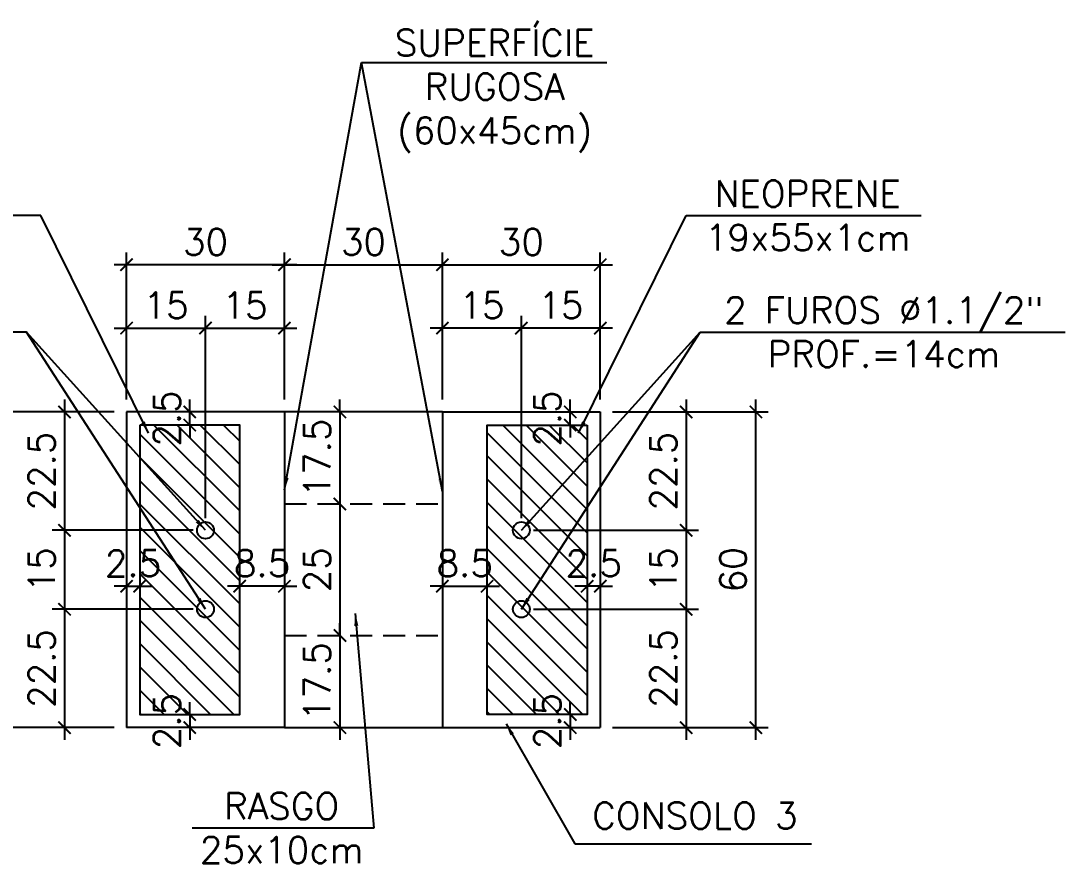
# Model space of a CAD drawing. Header units: centimetres. Extents: x 1658 to 17259, y 8294 to 11444.
# Drawn here: x 4748 to 5343, y 9585 to 10065 of the extents above; entities that cross this region are included whole.
import ezdxf

# ---------------------------------------------------------------- set-up
doc = ezdxf.new("R2010")
doc.units = ezdxf.units.CM
doc.header["$LTSCALE"] = 50
doc.header["$MEASUREMENT"] = 0
doc.header["$PDMODE"] = 67
doc.linetypes.add('HIDDEN', pattern=[0.375, 0.25, -0.125])
for name, color, linetype in [('COTAS-PRECON', 1, 'Continuous'), ('HACHURAS-PRECON', 1, 'Continuous'), ('LINHA-01-PRECON', 1, 'Continuous'), ('LINHA-02-PRECON', 2, 'Continuous'), ('LINHA-03-PRECON', 3, 'Continuous')]:
    doc.layers.add(name, color=color, linetype=linetype)
doc.styles.get("Standard").update_dxf_attribs({"font": 'romans.shx'})
doc.linetypes.add('ZIGZAG', pattern='A,0.0001,-0.2,[131,ltypeshp.shx,S=0.2,R=0,X=-0.2,Y=0],-0.4,[131,ltypeshp.shx,S=0.2,R=180,X=0.2,Y=0],-0.2', length=0.8001)
doc.dimstyles.new('ESC50-50', dxfattribs={"dimscale": 50, "dimtxt": 0.2, "dimasz": 0.15, "dimexe": 0.15, "dimexo": 0.15, "dimgap": 0.08, "dimtad": 1, "dimdec": 1, "dimzin": 12, "dimdsep": 46, "dimtxsty": 'Standard', "dimblk": 'ARCHTICK', "dimcen": 0.09, "dimdle": 0.15, "dimclrd": 256, "dimclre": 256, "dimclrt": 2, "dimazin": 3, "dimtfac": 1, "dimtdec": 1, "dimtmove": 1, "dimatfit": 2, "dimfxl": 0.15, "dimtolj": 1, "dimtzin": 0, "dimarcsym": 0})
doc.dimstyles.new('ESC75-25', dxfattribs={"dimscale": 0, "dimtxt": 15, "dimasz": 7, "dimexe": 7, "dimexo": 7, "dimgap": 5.5, "dimtad": 1, "dimdec": 1, "dimlfac": 0.333333, "dimdsep": 46, "dimtxsty": 'Standard', "dimblk": 'ARCHTICK', "dimcen": 0.1, "dimdle": 7, "dimclrd": 256, "dimclre": 256, "dimclrt": 2, "dimadec": 0, "dimazin": 0, "dimtfac": 1, "dimtdec": 1, "dimtix": 1, "dimtmove": 2, "dimatfit": 3, "dimfxl": 1, "dimarcsym": 0})
doc.dimstyles.new('ESC75-75', dxfattribs={"dimscale": 0, "dimtxt": 15, "dimasz": 7, "dimexe": 7, "dimexo": 7, "dimgap": 5.5, "dimtad": 1, "dimdec": 1, "dimdsep": 46, "dimtxsty": 'Standard', "dimblk": 'ARCHTICK', "dimcen": 0.1, "dimdle": 7, "dimclrd": 256, "dimclre": 256, "dimclrt": 2, "dimadec": 0, "dimazin": 0, "dimtfac": 1, "dimtdec": 1, "dimtix": 1, "dimtmove": 2, "dimatfit": 3, "dimfxl": 1, "dimarcsym": 0})
pattern_1 = [(315, (2415.37, 13356.224), (6.629126, 6.629126), [])]

# ---------------------------------------------------------------- blocks, each defined once
blk = doc.blocks.new('_ArchTick')
at = {"color": 0, "linetype": 'ByBlock', "const_width": 0.15}
blk.add_lwpolyline([(-0.5, -0.5), (0.5, 0.5)], dxfattribs=at)
blk = doc.blocks.new('*D236')
at = {"layer": 'Defpoints', "color": 0, "transparency": 16777216}
for p in [(4852.82, 9889.86), (4807.82, 9842.07), (4852.82, 9774.57)]:
    blk.add_point(p, dxfattribs=at)
at = {"layer": 'LINHA-01-PRECON', "lineweight": -2, "transparency": 16777216}
for p, q in [((4807.82, 9849.07), (4807.82, 9896.86)), ((4852.82, 9781.57), (4852.82, 9896.86)), ((4800.82, 9889.86), (4859.82, 9889.86))]:
    blk.add_line(p, q, dxfattribs=at)
at = {"layer": 'LINHA-01-PRECON', "lineweight": -2, "transparency": 16777216, "xscale": 7, "yscale": 7, "zscale": 7, "rotation": 180}
blk.add_blockref('_ArchTick', (4807.82, 9889.86), dxfattribs=at)
at = {"layer": 'LINHA-01-PRECON', "lineweight": -2, "transparency": 16777216, "xscale": 7, "yscale": 7, "zscale": 7}
blk.add_blockref('_ArchTick', (4852.82, 9889.86), dxfattribs=at)
at = {"layer": 'LINHA-01-PRECON', "color": 2, "transparency": 16777216, "insert": (4830.32, 9902.86), "char_height": 15, "attachment_point": 5}
blk.add_mtext('15', dxfattribs=at)
blk = doc.blocks.new('*D237')
at = {"layer": 'Defpoints', "color": 0, "transparency": 16777216}
for p in [(4897.82, 9889.86), (4897.82, 9842.07), (4852.82, 9774.57)]:
    blk.add_point(p, dxfattribs=at)
at = {"layer": 'LINHA-01-PRECON', "lineweight": -2, "transparency": 16777216}
for p, q in [((4852.82, 9781.57), (4852.82, 9896.86)), ((4897.82, 9849.07), (4897.82, 9896.86)), ((4845.82, 9889.86), (4904.82, 9889.86))]:
    blk.add_line(p, q, dxfattribs=at)
at = {"layer": 'LINHA-01-PRECON', "lineweight": -2, "transparency": 16777216, "xscale": 7, "yscale": 7, "zscale": 7, "rotation": 180}
blk.add_blockref('_ArchTick', (4852.82, 9889.86), dxfattribs=at)
at = {"layer": 'LINHA-01-PRECON', "lineweight": -2, "transparency": 16777216, "xscale": 7, "yscale": 7, "zscale": 7}
blk.add_blockref('_ArchTick', (4897.82, 9889.86), dxfattribs=at)
at = {"layer": 'LINHA-01-PRECON', "color": 2, "transparency": 16777216, "insert": (4875.32, 9902.86), "char_height": 15, "attachment_point": 5}
blk.add_mtext('15', dxfattribs=at)
blk = doc.blocks.new('*D238')
at = {"layer": 'Defpoints', "color": 0, "transparency": 16777216}
for p in [(4807.82, 9926), (4807.82, 9842.07), (4897.82, 9842.07)]:
    blk.add_point(p, dxfattribs=at)
at = {"layer": 'LINHA-01-PRECON', "lineweight": -2, "transparency": 16777216}
for p, q in [((4807.82, 9849.07), (4807.82, 9933)), ((4897.82, 9849.07), (4897.82, 9933)), ((4904.82, 9926), (4800.82, 9926))]:
    blk.add_line(p, q, dxfattribs=at)
at = {"layer": 'LINHA-01-PRECON', "lineweight": -2, "transparency": 16777216, "xscale": 7, "yscale": 7, "zscale": 7, "rotation": 180}
blk.add_blockref('_ArchTick', (4807.82, 9926), dxfattribs=at)
at = {"layer": 'LINHA-01-PRECON', "lineweight": -2, "transparency": 16777216, "xscale": 7, "yscale": 7, "zscale": 7}
blk.add_blockref('_ArchTick', (4897.82, 9926), dxfattribs=at)
at = {"layer": 'LINHA-01-PRECON', "color": 2, "transparency": 16777216, "insert": (4852.82, 9939), "char_height": 15, "attachment_point": 5}
blk.add_mtext('30', dxfattribs=at)
blk = doc.blocks.new('*D239')
at = {"layer": 'Defpoints', "color": 0, "transparency": 16777216}
for p in [(4987.82, 9926), (4897.82, 9842.07), (4987.82, 9842.07)]:
    blk.add_point(p, dxfattribs=at)
at = {"layer": 'LINHA-01-PRECON', "lineweight": -2, "transparency": 16777216}
for p, q in [((4897.82, 9849.07), (4897.82, 9933)), ((4987.82, 9849.07), (4987.82, 9933)), ((4890.82, 9926), (4994.82, 9926))]:
    blk.add_line(p, q, dxfattribs=at)
at = {"layer": 'LINHA-01-PRECON', "lineweight": -2, "transparency": 16777216, "xscale": 7, "yscale": 7, "zscale": 7, "rotation": 180}
blk.add_blockref('_ArchTick', (4897.82, 9926), dxfattribs=at)
at = {"layer": 'LINHA-01-PRECON', "lineweight": -2, "transparency": 16777216, "xscale": 7, "yscale": 7, "zscale": 7}
blk.add_blockref('_ArchTick', (4987.82, 9926), dxfattribs=at)
at = {"layer": 'LINHA-01-PRECON', "color": 2, "transparency": 16777216, "insert": (4942.82, 9939), "char_height": 15, "attachment_point": 5}
blk.add_mtext('30', dxfattribs=at)
blk = doc.blocks.new('*D240')
at = {"layer": 'Defpoints', "color": 0, "transparency": 16777216}
for p in [(5032.82, 9889.86), (5077.82, 9842.07), (5032.82, 9774.57)]:
    blk.add_point(p, dxfattribs=at)
at = {"layer": 'LINHA-01-PRECON', "lineweight": -2, "transparency": 16777216}
for p, q in [((5032.82, 9781.57), (5032.82, 9896.86)), ((5077.82, 9849.07), (5077.82, 9896.86)), ((5084.82, 9889.86), (5025.82, 9889.86))]:
    blk.add_line(p, q, dxfattribs=at)
at = {"layer": 'LINHA-01-PRECON', "lineweight": -2, "transparency": 16777216, "xscale": 7, "yscale": 7, "zscale": 7, "rotation": 180}
blk.add_blockref('_ArchTick', (5032.82, 9889.86), dxfattribs=at)
at = {"layer": 'LINHA-01-PRECON', "lineweight": -2, "transparency": 16777216, "xscale": 7, "yscale": 7, "zscale": 7}
blk.add_blockref('_ArchTick', (5077.82, 9889.86), dxfattribs=at)
at = {"layer": 'LINHA-01-PRECON', "color": 2, "transparency": 16777216, "insert": (5055.32, 9902.86), "char_height": 15, "attachment_point": 5}
blk.add_mtext('15', dxfattribs=at)
blk = doc.blocks.new('*D241')
at = {"layer": 'Defpoints', "color": 0, "transparency": 16777216}
for p in [(4987.82, 9889.86), (4987.82, 9842.07), (5032.82, 9774.57)]:
    blk.add_point(p, dxfattribs=at)
at = {"layer": 'LINHA-01-PRECON', "lineweight": -2, "transparency": 16777216}
for p, q in [((4987.82, 9849.07), (4987.82, 9896.86)), ((5032.82, 9781.57), (5032.82, 9896.86)), ((5039.82, 9889.86), (4980.82, 9889.86))]:
    blk.add_line(p, q, dxfattribs=at)
at = {"layer": 'LINHA-01-PRECON', "lineweight": -2, "transparency": 16777216, "xscale": 7, "yscale": 7, "zscale": 7, "rotation": 180}
blk.add_blockref('_ArchTick', (4987.82, 9889.86), dxfattribs=at)
at = {"layer": 'LINHA-01-PRECON', "lineweight": -2, "transparency": 16777216, "xscale": 7, "yscale": 7, "zscale": 7}
blk.add_blockref('_ArchTick', (5032.82, 9889.86), dxfattribs=at)
at = {"layer": 'LINHA-01-PRECON', "color": 2, "transparency": 16777216, "insert": (5010.32, 9902.86), "char_height": 15, "attachment_point": 5}
blk.add_mtext('15', dxfattribs=at)
blk = doc.blocks.new('*D242')
at = {"layer": 'Defpoints', "color": 0, "transparency": 16777216}
for p in [(5077.82, 9926), (4987.82, 9842.07), (5077.82, 9842.07)]:
    blk.add_point(p, dxfattribs=at)
at = {"layer": 'LINHA-01-PRECON', "lineweight": -2, "transparency": 16777216}
for p, q in [((4987.82, 9849.07), (4987.82, 9933)), ((5077.82, 9849.07), (5077.82, 9933)), ((4980.82, 9926), (5084.82, 9926))]:
    blk.add_line(p, q, dxfattribs=at)
at = {"layer": 'LINHA-01-PRECON', "lineweight": -2, "transparency": 16777216, "xscale": 7, "yscale": 7, "zscale": 7, "rotation": 180}
blk.add_blockref('_ArchTick', (4987.82, 9926), dxfattribs=at)
at = {"layer": 'LINHA-01-PRECON', "lineweight": -2, "transparency": 16777216, "xscale": 7, "yscale": 7, "zscale": 7}
blk.add_blockref('_ArchTick', (5077.82, 9926), dxfattribs=at)
at = {"layer": 'LINHA-01-PRECON', "color": 2, "transparency": 16777216, "insert": (5032.82, 9939), "char_height": 15, "attachment_point": 5}
blk.add_mtext('30', dxfattribs=at)
blk = doc.blocks.new('*D243')
at = {"layer": 'Defpoints', "color": 0, "transparency": 16777216}
for p in [(4807.82, 9842.07), (4772.48, 9774.57), (4852.82, 9774.57)]:
    blk.add_point(p, dxfattribs=at)
at = {"layer": 'LINHA-01-PRECON', "lineweight": -2, "transparency": 16777216}
for p, q in [((4772.48, 9849.07), (4772.48, 9767.57)), ((4800.82, 9842.07), (4765.48, 9842.07)), ((4845.82, 9774.57), (4765.48, 9774.57))]:
    blk.add_line(p, q, dxfattribs=at)
at = {"layer": 'LINHA-01-PRECON', "lineweight": -2, "transparency": 16777216, "xscale": 7, "yscale": 7, "zscale": 7}
for p, rotation in [((4772.48, 9842.07), 90), ((4772.48, 9774.57), 270)]:
    blk.add_blockref('_ArchTick', p, dxfattribs=dict(at, rotation=rotation))
at = {"layer": 'LINHA-01-PRECON', "color": 2, "transparency": 16777216, "insert": (4759.48, 9808.32), "char_height": 15, "attachment_point": 5, "rotation": 90}
blk.add_mtext('22.5', dxfattribs=at)
blk = doc.blocks.new('*D244')
at = {"layer": 'Defpoints', "color": 0, "transparency": 16777216}
for p in [(4852.82, 9774.57), (4772.48, 9729.57), (4852.82, 9729.57)]:
    blk.add_point(p, dxfattribs=at)
at = {"layer": 'LINHA-01-PRECON', "lineweight": -2, "transparency": 16777216}
for p, q in [((4772.48, 9781.57), (4772.48, 9722.57)), ((4845.82, 9774.57), (4765.48, 9774.57)), ((4845.82, 9729.57), (4765.48, 9729.57))]:
    blk.add_line(p, q, dxfattribs=at)
at = {"layer": 'LINHA-01-PRECON', "lineweight": -2, "transparency": 16777216, "xscale": 7, "yscale": 7, "zscale": 7}
for p, rotation in [((4772.48, 9774.57), 90), ((4772.48, 9729.57), 270)]:
    blk.add_blockref('_ArchTick', p, dxfattribs=dict(at, rotation=rotation))
at = {"layer": 'LINHA-01-PRECON', "color": 2, "transparency": 16777216, "insert": (4759.48, 9752.07), "char_height": 15, "attachment_point": 5, "rotation": 90}
blk.add_mtext('15', dxfattribs=at)
blk = doc.blocks.new('*D245')
at = {"layer": 'Defpoints', "color": 0, "transparency": 16777216}
for p in [(4852.82, 9729.57), (4772.48, 9662.07), (4807.82, 9662.07)]:
    blk.add_point(p, dxfattribs=at)
at = {"layer": 'LINHA-01-PRECON', "lineweight": -2, "transparency": 16777216}
for p, q in [((4772.48, 9736.57), (4772.48, 9655.07)), ((4845.82, 9729.57), (4765.48, 9729.57)), ((4800.82, 9662.07), (4765.48, 9662.07))]:
    blk.add_line(p, q, dxfattribs=at)
at = {"layer": 'LINHA-01-PRECON', "lineweight": -2, "transparency": 16777216, "xscale": 7, "yscale": 7, "zscale": 7}
for p, rotation in [((4772.48, 9729.57), 90), ((4772.48, 9662.07), 270)]:
    blk.add_blockref('_ArchTick', p, dxfattribs=dict(at, rotation=rotation))
at = {"layer": 'LINHA-01-PRECON', "color": 2, "transparency": 16777216, "insert": (4759.48, 9695.82), "char_height": 15, "attachment_point": 5, "rotation": 90}
blk.add_mtext('22.5', dxfattribs=at)
blk = doc.blocks.new('*D246')
at = {"layer": 'Defpoints', "color": 0, "transparency": 16777216}
for p in [(4732.72, 9842.07), (4807.82, 9842.07), (4807.82, 9662.07)]:
    blk.add_point(p, dxfattribs=at)
at = {"layer": 'LINHA-01-PRECON', "lineweight": -2, "transparency": 16777216}
for p, q in [((4732.72, 9655.07), (4732.72, 9849.07)), ((4800.82, 9842.07), (4725.72, 9842.07)), ((4800.82, 9662.07), (4725.72, 9662.07))]:
    blk.add_line(p, q, dxfattribs=at)
at = {"layer": 'LINHA-01-PRECON', "lineweight": -2, "transparency": 16777216, "xscale": 7, "yscale": 7, "zscale": 7}
for p, rotation in [((4732.72, 9842.07), 90), ((4732.72, 9662.07), 270)]:
    blk.add_blockref('_ArchTick', p, dxfattribs=dict(at, rotation=rotation))
at = {"layer": 'LINHA-01-PRECON', "color": 2, "transparency": 16777216, "insert": (4719.72, 9752.07), "char_height": 15, "attachment_point": 5, "rotation": 90}
blk.add_mtext('60', dxfattribs=at)
blk = doc.blocks.new('*D247')
at = {"layer": 'Defpoints', "color": 0, "transparency": 16777216}
for p in [(4843.82, 9669.57), (4843.82, 9662.07), (4843.82, 9662.07)]:
    blk.add_point(p, dxfattribs=at)
at = {"layer": 'LINHA-01-PRECON', "lineweight": -2, "transparency": 16777216}
for p, q in [((4843.82, 9669.57), (4843.82, 9676.57)), ((4843.82, 9669.57), (4843.82, 9662.07)), ((4843.82, 9662.07), (4843.82, 9655.07))]:
    blk.add_line(p, q, dxfattribs=at)
at = {"layer": 'LINHA-01-PRECON', "lineweight": -2, "transparency": 16777216, "xscale": 7, "yscale": 7, "zscale": 7}
for p, rotation in [((4843.82, 9669.57), 270), ((4843.82, 9662.07), 90)]:
    blk.add_blockref('_ArchTick', p, dxfattribs=dict(at, rotation=rotation))
at = {"layer": 'LINHA-01-PRECON', "color": 2, "transparency": 16777216, "insert": (4830.82, 9665.82), "char_height": 15, "attachment_point": 5, "rotation": 90}
blk.add_mtext('2.5', dxfattribs=at)
blk = doc.blocks.new('*D248')
at = {"layer": 'Defpoints', "color": 0, "transparency": 16777216}
for p in [(4843.82, 9842.07), (4843.82, 9842.07), (4843.82, 9834.57)]:
    blk.add_point(p, dxfattribs=at)
at = {"layer": 'LINHA-01-PRECON', "lineweight": -2, "transparency": 16777216}
for p, q in [((4843.82, 9842.07), (4843.82, 9849.07)), ((4843.82, 9834.57), (4843.82, 9842.07)), ((4843.82, 9834.57), (4843.82, 9827.57))]:
    blk.add_line(p, q, dxfattribs=at)
at = {"layer": 'LINHA-01-PRECON', "lineweight": -2, "transparency": 16777216, "xscale": 7, "yscale": 7, "zscale": 7}
for p, rotation in [((4843.82, 9842.07), 270), ((4843.82, 9834.57), 90)]:
    blk.add_blockref('_ArchTick', p, dxfattribs=dict(at, rotation=rotation))
at = {"layer": 'LINHA-01-PRECON', "color": 2, "transparency": 16777216, "insert": (4830.82, 9838.32), "char_height": 15, "attachment_point": 5, "rotation": 90}
blk.add_mtext('2.5', dxfattribs=at)
blk = doc.blocks.new('*D249')
at = {"layer": 'Defpoints', "color": 0, "transparency": 16777216}
for p in [(4807.82, 9742.69), (4815.32, 9742.69), (4815.32, 9742.69)]:
    blk.add_point(p, dxfattribs=at)
at = {"layer": 'LINHA-01-PRECON', "lineweight": -2, "transparency": 16777216}
for p, q in [((4807.82, 9742.69), (4800.82, 9742.69)), ((4807.82, 9742.69), (4815.32, 9742.69)), ((4815.32, 9742.69), (4822.32, 9742.69))]:
    blk.add_line(p, q, dxfattribs=at)
at = {"layer": 'LINHA-01-PRECON', "lineweight": -2, "transparency": 16777216, "xscale": 7, "yscale": 7, "zscale": 7}
blk.add_blockref('_ArchTick', (4807.82, 9742.69), dxfattribs=at)
at = {"layer": 'LINHA-01-PRECON', "lineweight": -2, "transparency": 16777216, "xscale": 7, "yscale": 7, "zscale": 7, "rotation": 180}
blk.add_blockref('_ArchTick', (4815.32, 9742.69), dxfattribs=at)
at = {"layer": 'LINHA-01-PRECON', "color": 2, "transparency": 16777216, "insert": (4811.57, 9755.69), "char_height": 15, "attachment_point": 5}
blk.add_mtext('2.5', dxfattribs=at)
blk = doc.blocks.new('*D250')
at = {"layer": 'Defpoints', "color": 0, "transparency": 16777216}
for p in [(5077.82, 9842.07), (5032.82, 9774.57), (5126.76, 9774.57)]:
    blk.add_point(p, dxfattribs=at)
at = {"layer": 'LINHA-01-PRECON', "lineweight": -2, "transparency": 16777216}
for p, q in [((5126.76, 9849.07), (5126.76, 9767.57)), ((5084.82, 9842.07), (5133.76, 9842.07)), ((5039.82, 9774.57), (5133.76, 9774.57))]:
    blk.add_line(p, q, dxfattribs=at)
at = {"layer": 'LINHA-01-PRECON', "lineweight": -2, "transparency": 16777216, "xscale": 7, "yscale": 7, "zscale": 7}
for p, rotation in [((5126.76, 9842.07), 90), ((5126.76, 9774.57), 270)]:
    blk.add_blockref('_ArchTick', p, dxfattribs=dict(at, rotation=rotation))
at = {"layer": 'LINHA-01-PRECON', "color": 2, "transparency": 16777216, "insert": (5113.76, 9808.32), "char_height": 15, "attachment_point": 5, "rotation": 90}
blk.add_mtext('22.5', dxfattribs=at)
blk = doc.blocks.new('*D251')
at = {"layer": 'Defpoints', "color": 0, "transparency": 16777216}
for p in [(5032.82, 9774.57), (5032.82, 9729.57), (5126.76, 9729.57)]:
    blk.add_point(p, dxfattribs=at)
at = {"layer": 'LINHA-01-PRECON', "lineweight": -2, "transparency": 16777216}
for p, q in [((5126.76, 9781.57), (5126.76, 9722.57)), ((5039.82, 9774.57), (5133.76, 9774.57)), ((5039.82, 9729.57), (5133.76, 9729.57))]:
    blk.add_line(p, q, dxfattribs=at)
at = {"layer": 'LINHA-01-PRECON', "lineweight": -2, "transparency": 16777216, "xscale": 7, "yscale": 7, "zscale": 7}
for p, rotation in [((5126.76, 9774.57), 90), ((5126.76, 9729.57), 270)]:
    blk.add_blockref('_ArchTick', p, dxfattribs=dict(at, rotation=rotation))
at = {"layer": 'LINHA-01-PRECON', "color": 2, "transparency": 16777216, "insert": (5113.76, 9752.07), "char_height": 15, "attachment_point": 5, "rotation": 90}
blk.add_mtext('15', dxfattribs=at)
blk = doc.blocks.new('*D252')
at = {"layer": 'Defpoints', "color": 0, "transparency": 16777216}
for p in [(5032.82, 9729.57), (5077.82, 9662.07), (5126.76, 9662.07)]:
    blk.add_point(p, dxfattribs=at)
at = {"layer": 'LINHA-01-PRECON', "lineweight": -2, "transparency": 16777216}
for p, q in [((5126.76, 9736.57), (5126.76, 9655.07)), ((5039.82, 9729.57), (5133.76, 9729.57)), ((5084.82, 9662.07), (5133.76, 9662.07))]:
    blk.add_line(p, q, dxfattribs=at)
at = {"layer": 'LINHA-01-PRECON', "lineweight": -2, "transparency": 16777216, "xscale": 7, "yscale": 7, "zscale": 7}
for p, rotation in [((5126.76, 9729.57), 90), ((5126.76, 9662.07), 270)]:
    blk.add_blockref('_ArchTick', p, dxfattribs=dict(at, rotation=rotation))
at = {"layer": 'LINHA-01-PRECON', "color": 2, "transparency": 16777216, "insert": (5113.76, 9695.82), "char_height": 15, "attachment_point": 5, "rotation": 90}
blk.add_mtext('22.5', dxfattribs=at)
blk = doc.blocks.new('*D253')
at = {"layer": 'Defpoints', "color": 0, "transparency": 16777216}
for p in [(5077.82, 9842.07), (5166.51, 9842.07), (5077.82, 9662.07)]:
    blk.add_point(p, dxfattribs=at)
at = {"layer": 'LINHA-01-PRECON', "lineweight": -2, "transparency": 16777216}
for p, q in [((5166.51, 9655.07), (5166.51, 9849.07)), ((5084.82, 9842.07), (5173.51, 9842.07)), ((5084.82, 9662.07), (5173.51, 9662.07))]:
    blk.add_line(p, q, dxfattribs=at)
at = {"layer": 'LINHA-01-PRECON', "lineweight": -2, "transparency": 16777216, "xscale": 7, "yscale": 7, "zscale": 7}
for p, rotation in [((5166.51, 9842.07), 90), ((5166.51, 9662.07), 270)]:
    blk.add_blockref('_ArchTick', p, dxfattribs=dict(at, rotation=rotation))
at = {"layer": 'LINHA-01-PRECON', "color": 2, "transparency": 16777216, "insert": (5153.51, 9752.07), "char_height": 15, "attachment_point": 5, "rotation": 90}
blk.add_mtext('60', dxfattribs=at)
blk = doc.blocks.new('*D254')
at = {"layer": 'Defpoints', "color": 0, "transparency": 16777216}
for p in [(5060.7, 9669.57), (5060.7, 9662.07), (5060.7, 9662.07)]:
    blk.add_point(p, dxfattribs=at)
at = {"layer": 'LINHA-01-PRECON', "lineweight": -2, "transparency": 16777216}
for p, q in [((5060.7, 9669.57), (5060.7, 9676.57)), ((5060.7, 9669.57), (5060.7, 9662.07)), ((5060.7, 9662.07), (5060.7, 9655.07))]:
    blk.add_line(p, q, dxfattribs=at)
at = {"layer": 'LINHA-01-PRECON', "lineweight": -2, "transparency": 16777216, "xscale": 7, "yscale": 7, "zscale": 7}
for p, rotation in [((5060.7, 9669.57), 270), ((5060.7, 9662.07), 90)]:
    blk.add_blockref('_ArchTick', p, dxfattribs=dict(at, rotation=rotation))
at = {"layer": 'LINHA-01-PRECON', "color": 2, "transparency": 16777216, "insert": (5047.7, 9665.82), "char_height": 15, "attachment_point": 5, "rotation": 90}
blk.add_mtext('2.5', dxfattribs=at)
blk = doc.blocks.new('*D255')
at = {"layer": 'Defpoints', "color": 0, "transparency": 16777216}
for p in [(5060.7, 9842.07), (5060.7, 9842.07), (5060.7, 9834.57)]:
    blk.add_point(p, dxfattribs=at)
at = {"layer": 'LINHA-01-PRECON', "lineweight": -2, "transparency": 16777216}
for p, q in [((5060.7, 9842.07), (5060.7, 9849.07)), ((5060.7, 9834.57), (5060.7, 9842.07)), ((5060.7, 9834.57), (5060.7, 9827.57))]:
    blk.add_line(p, q, dxfattribs=at)
at = {"layer": 'LINHA-01-PRECON', "lineweight": -2, "transparency": 16777216, "xscale": 7, "yscale": 7, "zscale": 7}
for p, rotation in [((5060.7, 9842.07), 270), ((5060.7, 9834.57), 90)]:
    blk.add_blockref('_ArchTick', p, dxfattribs=dict(at, rotation=rotation))
at = {"layer": 'LINHA-01-PRECON', "color": 2, "transparency": 16777216, "insert": (5047.7, 9838.32), "char_height": 15, "attachment_point": 5, "rotation": 90}
blk.add_mtext('2.5', dxfattribs=at)
blk = doc.blocks.new('*D256')
at = {"layer": 'Defpoints', "color": 0, "transparency": 16777216}
for p in [(5070.32, 9742.69), (5070.32, 9742.69), (5077.82, 9742.69)]:
    blk.add_point(p, dxfattribs=at)
at = {"layer": 'LINHA-01-PRECON', "lineweight": -2, "transparency": 16777216}
for p, q in [((5070.32, 9742.69), (5063.32, 9742.69)), ((5077.82, 9742.69), (5070.32, 9742.69)), ((5077.82, 9742.69), (5084.82, 9742.69))]:
    blk.add_line(p, q, dxfattribs=at)
at = {"layer": 'LINHA-01-PRECON', "lineweight": -2, "transparency": 16777216, "xscale": 7, "yscale": 7, "zscale": 7}
blk.add_blockref('_ArchTick', (5070.32, 9742.69), dxfattribs=at)
at = {"layer": 'LINHA-01-PRECON', "lineweight": -2, "transparency": 16777216, "xscale": 7, "yscale": 7, "zscale": 7, "rotation": 180}
blk.add_blockref('_ArchTick', (5077.82, 9742.69), dxfattribs=at)
at = {"layer": 'LINHA-01-PRECON', "color": 2, "transparency": 16777216, "insert": (5074.07, 9755.69), "char_height": 15, "attachment_point": 5}
blk.add_mtext('2.5', dxfattribs=at)
blk = doc.blocks.new('*D257')
at = {"layer": 'Defpoints', "color": 0, "transparency": 16777216}
for p in [(4929.43, 9842.07), (4929.43, 9789.57), (4929.43, 9789.57)]:
    blk.add_point(p, dxfattribs=at)
at = {"layer": 'LINHA-01-PRECON', "lineweight": -2, "transparency": 16777216}
for p, q in [((4929.43, 9842.07), (4929.43, 9849.07)), ((4929.43, 9842.07), (4929.43, 9789.57)), ((4929.43, 9789.57), (4929.43, 9782.57))]:
    blk.add_line(p, q, dxfattribs=at)
at = {"layer": 'LINHA-01-PRECON', "lineweight": -2, "transparency": 16777216, "xscale": 7, "yscale": 7, "zscale": 7}
for p, rotation in [((4929.43, 9842.07), 270), ((4929.43, 9789.57), 90)]:
    blk.add_blockref('_ArchTick', p, dxfattribs=dict(at, rotation=rotation))
at = {"layer": 'LINHA-01-PRECON', "color": 2, "transparency": 16777216, "insert": (4916.43, 9815.82), "char_height": 15, "attachment_point": 5, "rotation": 90}
blk.add_mtext('17.5', dxfattribs=at)
blk = doc.blocks.new('*D258')
at = {"layer": 'Defpoints', "color": 0, "transparency": 16777216}
for p in [(4929.43, 9789.57), (4929.43, 9714.57), (4929.43, 9714.57)]:
    blk.add_point(p, dxfattribs=at)
at = {"layer": 'LINHA-01-PRECON', "lineweight": -2, "transparency": 16777216}
blk.add_line((4929.43, 9796.57), (4929.43, 9707.57), dxfattribs=at)
at = {"layer": 'LINHA-01-PRECON', "lineweight": -2, "transparency": 16777216, "xscale": 7, "yscale": 7, "zscale": 7}
for p, rotation in [((4929.43, 9789.57), 90), ((4929.43, 9714.57), 270)]:
    blk.add_blockref('_ArchTick', p, dxfattribs=dict(at, rotation=rotation))
at = {"layer": 'LINHA-01-PRECON', "color": 2, "transparency": 16777216, "insert": (4916.43, 9752.07), "char_height": 15, "attachment_point": 5, "rotation": 90}
blk.add_mtext('25', dxfattribs=at)
blk = doc.blocks.new('*D259')
at = {"layer": 'Defpoints', "color": 0, "transparency": 16777216}
for p in [(4929.43, 9714.57), (4929.43, 9662.07), (4929.43, 9662.07)]:
    blk.add_point(p, dxfattribs=at)
at = {"layer": 'LINHA-01-PRECON', "lineweight": -2, "transparency": 16777216}
for p, q in [((4929.43, 9714.57), (4929.43, 9721.57)), ((4929.43, 9714.57), (4929.43, 9662.07)), ((4929.43, 9662.07), (4929.43, 9655.07))]:
    blk.add_line(p, q, dxfattribs=at)
at = {"layer": 'LINHA-01-PRECON', "lineweight": -2, "transparency": 16777216, "xscale": 7, "yscale": 7, "zscale": 7}
for p, rotation in [((4929.43, 9714.57), 270), ((4929.43, 9662.07), 90)]:
    blk.add_blockref('_ArchTick', p, dxfattribs=dict(at, rotation=rotation))
at = {"layer": 'LINHA-01-PRECON', "color": 2, "transparency": 16777216, "insert": (4916.43, 9688.32), "char_height": 15, "attachment_point": 5, "rotation": 90}
blk.add_mtext('17.5', dxfattribs=at)
blk = doc.blocks.new('*D260')
at = {"layer": 'Defpoints', "color": 0, "transparency": 16777216}
for p in [(4872.32, 9742.69), (4872.32, 9742.69), (4897.82, 9742.69)]:
    blk.add_point(p, dxfattribs=at)
at = {"layer": 'LINHA-01-PRECON', "lineweight": -2, "transparency": 16777216}
for p, q in [((4872.32, 9742.69), (4865.32, 9742.69)), ((4897.82, 9742.69), (4872.32, 9742.69)), ((4897.82, 9742.69), (4904.82, 9742.69))]:
    blk.add_line(p, q, dxfattribs=at)
at = {"layer": 'LINHA-01-PRECON', "lineweight": -2, "transparency": 16777216, "xscale": 7, "yscale": 7, "zscale": 7}
blk.add_blockref('_ArchTick', (4872.32, 9742.69), dxfattribs=at)
at = {"layer": 'LINHA-01-PRECON', "lineweight": -2, "transparency": 16777216, "xscale": 7, "yscale": 7, "zscale": 7, "rotation": 180}
blk.add_blockref('_ArchTick', (4897.82, 9742.69), dxfattribs=at)
at = {"layer": 'LINHA-01-PRECON', "color": 2, "transparency": 16777216, "insert": (4885.07, 9755.69), "char_height": 15, "attachment_point": 5}
blk.add_mtext('8.5', dxfattribs=at)
blk = doc.blocks.new('*D261')
at = {"layer": 'Defpoints', "color": 0, "transparency": 16777216}
for p in [(4987.82, 9742.69), (5013.32, 9742.69), (5013.32, 9742.69)]:
    blk.add_point(p, dxfattribs=at)
at = {"layer": 'LINHA-01-PRECON', "lineweight": -2, "transparency": 16777216}
for p, q in [((4987.82, 9742.69), (4980.82, 9742.69)), ((4987.82, 9742.69), (5013.32, 9742.69)), ((5013.32, 9742.69), (5020.32, 9742.69))]:
    blk.add_line(p, q, dxfattribs=at)
at = {"layer": 'LINHA-01-PRECON', "lineweight": -2, "transparency": 16777216, "xscale": 7, "yscale": 7, "zscale": 7}
blk.add_blockref('_ArchTick', (4987.82, 9742.69), dxfattribs=at)
at = {"layer": 'LINHA-01-PRECON', "lineweight": -2, "transparency": 16777216, "xscale": 7, "yscale": 7, "zscale": 7, "rotation": 180}
blk.add_blockref('_ArchTick', (5013.32, 9742.69), dxfattribs=at)
at = {"layer": 'LINHA-01-PRECON', "color": 2, "transparency": 16777216, "insert": (5000.57, 9755.69), "char_height": 15, "attachment_point": 5}
blk.add_mtext('8.5', dxfattribs=at)

msp = doc.modelspace()

# ---------------------------------------------------------------- hatches: boundary and pattern name
at = {"layer": 'HACHURAS-PRECON'}
h = msp.add_hatch(dxfattribs=at)
h.set_pattern_fill('ANSI31', color=256, scale=75, angle=-90)
h.set_pattern_definition(pattern_1)
h.paths.add_polyline_path([(4815.32, 9834.57), (4815.32, 9669.57), (4872.32, 9669.57), (4872.32, 9678.57), (4872.32, 9678.57), (4872.32, 9825.57), (4872.32, 9825.57), (4872.32, 9834.57)])
h = msp.add_hatch(dxfattribs=at)
h.set_pattern_fill('ANSI31', color=256, scale=75, angle=-90)
h.set_pattern_definition(pattern_1)
h.paths.add_polyline_path([(5070.32, 9834.57), (5070.32, 9669.57), (5013.32, 9669.57), (5013.32, 9678.57), (5013.32, 9678.57), (5013.32, 9825.57), (5013.32, 9825.57), (5013.32, 9834.57)])

# ---------------------------------------------------------------- linework, layer by layer
at = {"layer": 'LINHA-01-PRECON', "linetype": 'HIDDEN'}
for p, q in [((4897.82, 9789.57), (4987.82, 9789.57)), ((4897.82, 9714.57), (4987.82, 9714.57))]:
    msp.add_line(p, q, dxfattribs=at)
at = {"layer": 'LINHA-02-PRECON'}
for p, q in [((4807.82, 9842.07), (4807.82, 9662.07)), ((4897.82, 9842.07), (4807.82, 9842.07)), ((4987.82, 9842.07), (5077.82, 9842.07)), ((5077.82, 9842.07), (5077.82, 9662.07)), ((4897.82, 9662.07), (4807.82, 9662.07)), ((4987.82, 9662.07), (5077.82, 9662.07))]:
    msp.add_line(p, q, dxfattribs=at)
for points in [[(4815.32, 9834.57), (4815.32, 9669.57), (4872.32, 9669.57), (4872.32, 9678.57), (4872.32, 9678.57), (4872.32, 9825.57), (4872.32, 9825.57), (4872.32, 9834.57), (4815.32, 9834.57)], [(5070.32, 9834.57), (5070.32, 9669.57), (5013.32, 9669.57), (5013.32, 9678.57), (5013.32, 9678.57), (5013.32, 9825.57), (5013.32, 9825.57), (5013.32, 9834.57), (5070.32, 9834.57)]]:
    msp.add_lwpolyline(points, dxfattribs=at)
for centre in [(4852.82, 9774.57), (5032.82, 9774.57), (4852.82, 9729.57), (5032.82, 9729.57)]:
    msp.add_circle(centre, 4.8, dxfattribs=at)
at = {"layer": 'LINHA-03-PRECON', "linetype": 'ZIGZAG', "ltscale": 0.25}
for p, q in [((4897.82, 9842.07), (4897.82, 9662.07)), ((4987.82, 9842.07), (4987.82, 9662.07))]:
    msp.add_line(p, q, dxfattribs=at)
at = {"layer": 'LINHA-03-PRECON'}
for p, q in [((4987.82, 9842.07), (4897.82, 9842.07)), ((4897.82, 9662.07), (4987.82, 9662.07))]:
    msp.add_line(p, q, dxfattribs=at)

# ---------------------------------------------------------------- texts
at = {"layer": 'COTAS-PRECON', "color": 2, "char_height": 15, "attachment_point": 5}
for s, insert in [('\\A1;SUPERFÍCIE\\PRUGOSA\\P(60x45cm)', (5017.58, 10025.02)), ('\\A1;NEOPRENE\\P19x55x1cm', (5196.01, 9954.02)), ('\\A1;2 FUROS %%C1.1/2"\\PPROF.=14cm', (5239.37, 9887.58)), ('\\A1;RASGO\\P25x10cm', (4896.23, 9604.82)), ('\\A1;CONSOLO 3', (5131.71, 9611.87))]:
    msp.add_mtext(s, dxfattribs=dict(at, insert=insert))

# ---------------------------------------------------------------- dimensions: what is measured, and where the dimension line sits
at = {"layer": 'LINHA-01-PRECON'}
for base, p1, p2, picture, middle in [((4807.82, 9926), (4897.82, 9842.07), (4807.82, 9842.07), '*D238', (4852.82, 9939)), ((4987.82, 9926), (4897.82, 9842.07), (4987.82, 9842.07), '*D239', (4942.82, 9939)), ((4852.82, 9889.86), (4807.82, 9842.07), (4852.82, 9774.57), '*D236', (4830.32, 9902.86)), ((4897.82, 9889.86), (4852.82, 9774.57), (4897.82, 9842.07), '*D237', (4875.32, 9902.86)), ((4815.32, 9742.69), (4807.82, 9742.69), (4815.32, 9742.69), '*D249', (4811.57, 9755.69)), ((5013.32, 9742.69), (4987.82, 9742.69), (5013.32, 9742.69), '*D261', (5000.57, 9755.69))]:
    dim = msp.add_linear_dim(base=base, p1=p1, p2=p2, dimstyle='ESC75-25', override={"dimscale": 1}, dxfattribs=at)
    dim.commit()
    dim.dimension.update_dxf_attribs({"geometry": picture, "text_midpoint": middle})
for base, p1, p2, angle, picture, middle in [((5077.82, 9926), (4987.82, 9842.07), (5077.82, 9842.07), 180, '*D242', (5032.82, 9939)), ((4987.82, 9889.86), (5032.82, 9774.57), (4987.82, 9842.07), 180, '*D241', (5010.32, 9902.86)), ((5032.82, 9889.86), (5077.82, 9842.07), (5032.82, 9774.57), 180, '*D240', (5055.32, 9902.86)), ((4843.82, 9842.07), (4843.82, 9834.57), (4843.82, 9842.07), 270, '*D248', (4830.82, 9838.32)), ((5060.7, 9842.07), (5060.7, 9834.57), (5060.7, 9842.07), 270, '*D255', (5047.7, 9838.32)), ((4732.72, 9842.07), (4807.82, 9662.07), (4807.82, 9842.07), 90, '*D246', (4719.72, 9752.07)), ((4772.48, 9774.57), (4807.82, 9842.07), (4852.82, 9774.57), 90, '*D243', (4759.48, 9808.32)), ((4929.43, 9789.57), (4929.43, 9842.07), (4929.43, 9789.57), 90, '*D257', (4916.43, 9815.82)), ((5126.76, 9774.57), (5077.82, 9842.07), (5032.82, 9774.57), 90, '*D250', (5113.76, 9808.32)), ((5166.51, 9842.07), (5077.82, 9662.07), (5077.82, 9842.07), 90, '*D253', (5153.51, 9752.07)), ((4929.43, 9714.57), (4929.43, 9789.57), (4929.43, 9714.57), 90, '*D258', (4916.43, 9752.07)), ((4772.48, 9729.57), (4852.82, 9774.57), (4852.82, 9729.57), 90, '*D244', (4759.48, 9752.07)), ((5126.76, 9729.57), (5032.82, 9774.57), (5032.82, 9729.57), 90, '*D251', (5113.76, 9752.07)), ((4872.32, 9742.69), (4897.82, 9742.69), (4872.32, 9742.69), 180, '*D260', (4885.07, 9755.69)), ((5070.32, 9742.69), (5077.82, 9742.69), (5070.32, 9742.69), 180, '*D256', (5074.07, 9755.69)), ((4772.48, 9662.07), (4852.82, 9729.57), (4807.82, 9662.07), 90, '*D245', (4759.48, 9695.82)), ((5126.76, 9662.07), (5032.82, 9729.57), (5077.82, 9662.07), 90, '*D252', (5113.76, 9695.82)), ((4929.43, 9662.07), (4929.43, 9714.57), (4929.43, 9662.07), 90, '*D259', (4916.43, 9688.32)), ((4843.82, 9662.07), (4843.82, 9669.57), (4843.82, 9662.07), 90, '*D247', (4830.82, 9665.82)), ((5060.7, 9662.07), (5060.7, 9669.57), (5060.7, 9662.07), 90, '*D254', (5047.7, 9665.82))]:
    dim = msp.add_linear_dim(base=base, p1=p1, p2=p2, angle=angle, dimstyle='ESC75-25', override={"dimscale": 1}, dxfattribs=at)
    dim.commit()
    dim.dimension.update_dxf_attribs({"geometry": picture, "text_midpoint": middle})

# ---------------------------------------------------------------- leaders
at = {"layer": 'COTAS-PRECON'}
for points in [[(4897.82, 9797.57), (4941.71, 10041.23), (5081.48, 10041.23)], [(4820.32, 9829.88), (4758.95, 9954.02), (4624.89, 9954.02)], [(5065.32, 9829.88), (5126.7, 9954.02), (5260.76, 9954.02)], [(4852.82, 9729.57), (4750.81, 9887.58), (4542.92, 9887.58)], [(5032.82, 9729.57), (5134.83, 9887.58), (5342.73, 9887.58)], [(4938.17, 9727.08), (4948.82, 9604.82), (4845.31, 9604.82)], [(5024.09, 9664.31, -0.02), (5063.25, 9595.88, -0.02), (5198.11, 9595.88, -0.02)]]:
    msp.add_leader(points, dimstyle='ESC75-75', override={"dimscale": 1}, dxfattribs=at)
at = {"layer": 'LINHA-01-PRECON'}
for points, dimstyle, override in [([(4987.82, 9796.67), (4941.71, 10041.23)], 'ESC50-50', {"dimgap": 0.08, "dimtad": 1}), ([(4852.82, 9774.57), (4750.81, 9887.58)], 'ESC75-25', {"dimscale": 1}), ([(5032.82, 9774.57), (5134.83, 9887.58)], 'ESC75-25', {"dimscale": 1})]:
    msp.add_leader(points, dimstyle=dimstyle, override=override, dxfattribs=at)

doc.saveas('drawing.dxf')
